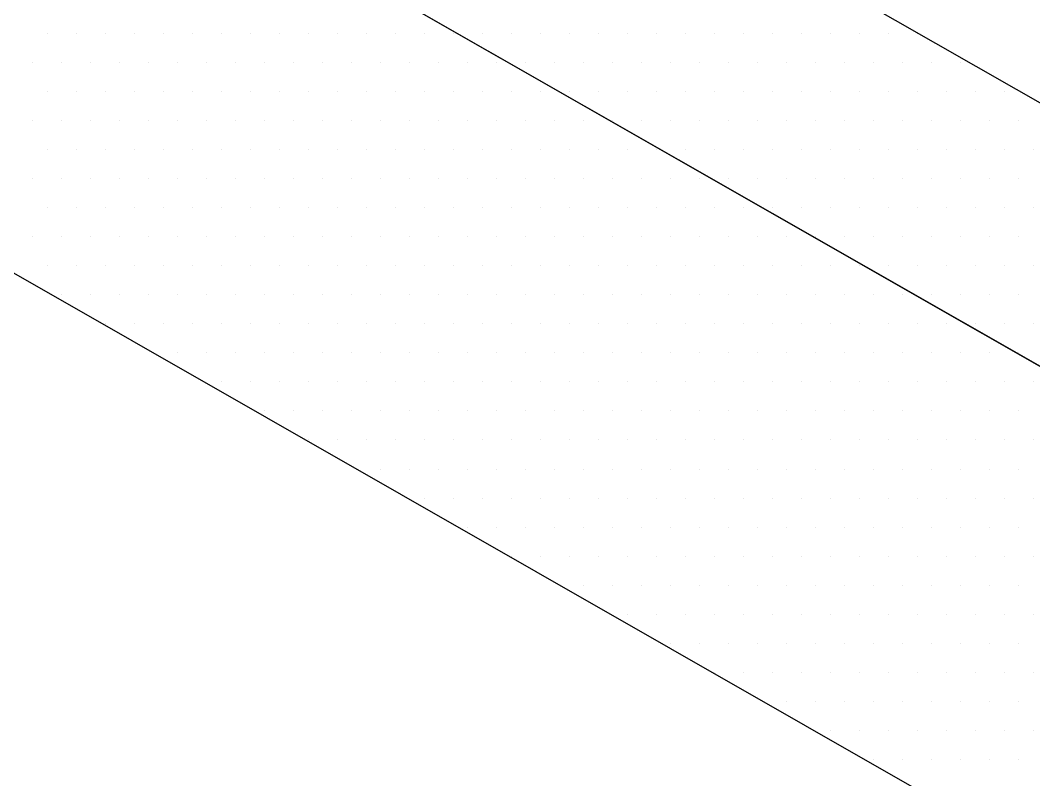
# Model space of a CAD drawing. Extents: x -1140 to 5605, y -816 to 2382.
# Drawn here: x 64.22 to 111.42, y 323.47 to 358.83 of the extents above; entities that cross this region are included whole.
import ezdxf

# ---------------------------------------------------------------- set-up
doc = ezdxf.new("R2010")
doc.units = 0
doc.header["$MEASUREMENT"] = 0
for name, color, linetype, lineweight in [('.ATI-HATCH', 7, 'Continuous', 0), ('G-ANNO-TTLB', 7, 'Continuous', 0), ('TYVEK', 7, 'Continuous', 0)]:
    doc.layers.add(name, color=color, linetype=linetype, lineweight=lineweight)

# ---------------------------------------------------------------- blocks, each defined once
blk = doc.blocks.new('Block_30')
at = {"layer": '.ATI-HATCH'}
for points, knots in [([(75.073, 375.904), (75.073, 375.904), (64.311, 369.781), (64.311, 369.781), (64.311, 369.781), (153.774, 318.696), (153.774, 318.696), (153.774, 318.696), (166.204, 323.866), (166.204, 323.866), (166.204, 323.866), (75.073, 375.904), (75.073, 375.904)], [0, 0, 0, 0, 1, 1, 1, 2, 2, 2, 3, 3, 3, 4, 4, 4, 4]), ([(64.311, 369.781), (64.311, 369.781), (52.638, 363.141), (52.638, 363.141), (52.638, 363.141), (44.237, 358.28), (44.237, 358.28), (44.237, 358.28), (111.455, 319.897), (111.455, 319.897), (130.326, 309.346), (149.197, 298.794), (152.049, 302.699), (152.433, 303.225), (152.527, 304.013), (152.291, 305.099), (151.742, 307.626), (149.406, 311.766), (147.07, 315.907), (147.07, 315.907), (153.774, 318.696), (153.774, 318.696), (153.774, 318.696), (64.311, 369.781), (64.311, 369.781)], [0, 0, 0, 0, 1, 1, 1, 2, 2, 2, 3, 3, 3, 4, 4, 4, 5, 5, 5, 6, 6, 6, 7, 7, 7, 8, 8, 8, 8])]:
    blk.add_open_spline(points, degree=3, knots=knots, dxfattribs=at)
at = {"layer": '.ATI-HATCH', "color": 8, "lineweight": 0, "true_color": 0x808080}
for points in [[(65.477, 358.195), (65.477, 358.195), (65.477, 358.195), (65.477, 358.195)], [(66.828, 358.195), (66.828, 358.195), (66.828, 358.195), (66.828, 358.195)], [(68.178, 358.195), (68.178, 358.195), (68.178, 358.195), (68.178, 358.195)], [(69.529, 358.195), (69.529, 358.195), (69.529, 358.195), (69.529, 358.195)], [(70.879, 358.195), (70.879, 358.195), (70.879, 358.195), (70.879, 358.195)], [(72.229, 358.195), (72.229, 358.195), (72.229, 358.195), (72.229, 358.195)], [(73.58, 358.195), (73.58, 358.195), (73.58, 358.195), (73.58, 358.195)], [(74.93, 358.195), (74.93, 358.195), (74.93, 358.195), (74.93, 358.195)], [(76.281, 358.195), (76.281, 358.195), (76.281, 358.195), (76.281, 358.195)], [(77.631, 358.195), (77.631, 358.195), (77.631, 358.195), (77.631, 358.195)], [(78.981, 358.195), (78.981, 358.195), (78.981, 358.195), (78.981, 358.195)], [(80.332, 358.195), (80.332, 358.195), (80.332, 358.195), (80.332, 358.195)], [(81.682, 358.195), (81.682, 358.195), (81.682, 358.195), (81.682, 358.195)], [(83.033, 358.195), (83.033, 358.195), (83.033, 358.195), (83.033, 358.195)], [(84.383, 358.195), (84.383, 358.195), (84.383, 358.195), (84.383, 358.195)], [(85.734, 358.195), (85.734, 358.195), (85.734, 358.195), (85.734, 358.195)], [(87.084, 358.195), (87.084, 358.195), (87.084, 358.195), (87.084, 358.195)], [(88.434, 358.195), (88.434, 358.195), (88.434, 358.195), (88.434, 358.195)], [(89.785, 358.195), (89.785, 358.195), (89.785, 358.195), (89.785, 358.195)], [(91.135, 358.195), (91.135, 358.195), (91.135, 358.195), (91.135, 358.195)], [(92.486, 358.195), (92.486, 358.195), (92.486, 358.195), (92.486, 358.195)], [(93.836, 358.195), (93.836, 358.195), (93.836, 358.195), (93.836, 358.195)], [(95.186, 358.195), (95.186, 358.195), (95.186, 358.195), (95.186, 358.195)], [(96.537, 358.195), (96.537, 358.195), (96.537, 358.195), (96.537, 358.195)], [(97.887, 358.195), (97.887, 358.195), (97.887, 358.195), (97.887, 358.195)], [(99.238, 358.195), (99.238, 358.195), (99.238, 358.195), (99.238, 358.195)], [(100.588, 358.195), (100.588, 358.195), (100.588, 358.195), (100.588, 358.195)], [(101.938, 358.195), (101.938, 358.195), (101.938, 358.195), (101.938, 358.195)], [(103.289, 358.195), (103.289, 358.195), (103.289, 358.195), (103.289, 358.195)], [(104.639, 358.195), (104.639, 358.195), (104.639, 358.195), (104.639, 358.195)], [(105.99, 358.195), (105.99, 358.195), (105.99, 358.195), (105.99, 358.195)], [(64.802, 356.844), (64.802, 356.844), (64.802, 356.844), (64.802, 356.844)], [(66.153, 356.844), (66.153, 356.844), (66.153, 356.844), (66.153, 356.844)], [(67.503, 356.844), (67.503, 356.844), (67.503, 356.844), (67.503, 356.844)], [(68.853, 356.844), (68.853, 356.844), (68.853, 356.844), (68.853, 356.844)], [(70.204, 356.844), (70.204, 356.844), (70.204, 356.844), (70.204, 356.844)], [(71.554, 356.844), (71.554, 356.844), (71.554, 356.844), (71.554, 356.844)], [(72.905, 356.844), (72.905, 356.844), (72.905, 356.844), (72.905, 356.844)], [(74.255, 356.844), (74.255, 356.844), (74.255, 356.844), (74.255, 356.844)], [(75.605, 356.844), (75.605, 356.844), (75.605, 356.844), (75.605, 356.844)], [(76.956, 356.844), (76.956, 356.844), (76.956, 356.844), (76.956, 356.844)], [(78.306, 356.844), (78.306, 356.844), (78.306, 356.844), (78.306, 356.844)], [(79.657, 356.844), (79.657, 356.844), (79.657, 356.844), (79.657, 356.844)], [(81.007, 356.844), (81.007, 356.844), (81.007, 356.844), (81.007, 356.844)], [(82.358, 356.844), (82.358, 356.844), (82.358, 356.844), (82.358, 356.844)], [(83.708, 356.844), (83.708, 356.844), (83.708, 356.844), (83.708, 356.844)], [(85.058, 356.844), (85.058, 356.844), (85.058, 356.844), (85.058, 356.844)], [(86.409, 356.844), (86.409, 356.844), (86.409, 356.844), (86.409, 356.844)], [(87.759, 356.844), (87.759, 356.844), (87.759, 356.844), (87.759, 356.844)], [(89.11, 356.844), (89.11, 356.844), (89.11, 356.844), (89.11, 356.844)], [(90.46, 356.844), (90.46, 356.844), (90.46, 356.844), (90.46, 356.844)], [(91.81, 356.844), (91.81, 356.844), (91.81, 356.844), (91.81, 356.844)], [(93.161, 356.844), (93.161, 356.844), (93.161, 356.844), (93.161, 356.844)], [(94.511, 356.844), (94.511, 356.844), (94.511, 356.844), (94.511, 356.844)], [(95.862, 356.844), (95.862, 356.844), (95.862, 356.844), (95.862, 356.844)], [(97.212, 356.844), (97.212, 356.844), (97.212, 356.844), (97.212, 356.844)], [(98.562, 356.844), (98.562, 356.844), (98.562, 356.844), (98.562, 356.844)], [(99.913, 356.844), (99.913, 356.844), (99.913, 356.844), (99.913, 356.844)], [(101.263, 356.844), (101.263, 356.844), (101.263, 356.844), (101.263, 356.844)], [(102.614, 356.844), (102.614, 356.844), (102.614, 356.844), (102.614, 356.844)], [(103.964, 356.844), (103.964, 356.844), (103.964, 356.844), (103.964, 356.844)], [(105.314, 356.844), (105.314, 356.844), (105.314, 356.844), (105.314, 356.844)], [(106.665, 356.844), (106.665, 356.844), (106.665, 356.844), (106.665, 356.844)], [(108.015, 356.844), (108.015, 356.844), (108.015, 356.844), (108.015, 356.844)], [(65.477, 355.494), (65.477, 355.494), (65.477, 355.494), (65.477, 355.494)], [(66.828, 355.494), (66.828, 355.494), (66.828, 355.494), (66.828, 355.494)], [(68.178, 355.494), (68.178, 355.494), (68.178, 355.494), (68.178, 355.494)], [(69.529, 355.494), (69.529, 355.494), (69.529, 355.494), (69.529, 355.494)], [(70.879, 355.494), (70.879, 355.494), (70.879, 355.494), (70.879, 355.494)], [(72.229, 355.494), (72.229, 355.494), (72.229, 355.494), (72.229, 355.494)], [(73.58, 355.494), (73.58, 355.494), (73.58, 355.494), (73.58, 355.494)], [(74.93, 355.494), (74.93, 355.494), (74.93, 355.494), (74.93, 355.494)], [(76.281, 355.494), (76.281, 355.494), (76.281, 355.494), (76.281, 355.494)], [(77.631, 355.494), (77.631, 355.494), (77.631, 355.494), (77.631, 355.494)], [(78.981, 355.494), (78.981, 355.494), (78.981, 355.494), (78.981, 355.494)], [(80.332, 355.494), (80.332, 355.494), (80.332, 355.494), (80.332, 355.494)], [(81.682, 355.494), (81.682, 355.494), (81.682, 355.494), (81.682, 355.494)], [(83.033, 355.494), (83.033, 355.494), (83.033, 355.494), (83.033, 355.494)], [(84.383, 355.494), (84.383, 355.494), (84.383, 355.494), (84.383, 355.494)], [(85.734, 355.494), (85.734, 355.494), (85.734, 355.494), (85.734, 355.494)], [(87.084, 355.494), (87.084, 355.494), (87.084, 355.494), (87.084, 355.494)], [(88.434, 355.494), (88.434, 355.494), (88.434, 355.494), (88.434, 355.494)], [(89.785, 355.494), (89.785, 355.494), (89.785, 355.494), (89.785, 355.494)], [(91.135, 355.494), (91.135, 355.494), (91.135, 355.494), (91.135, 355.494)], [(92.486, 355.494), (92.486, 355.494), (92.486, 355.494), (92.486, 355.494)], [(93.836, 355.494), (93.836, 355.494), (93.836, 355.494), (93.836, 355.494)], [(95.186, 355.494), (95.186, 355.494), (95.186, 355.494), (95.186, 355.494)], [(96.537, 355.494), (96.537, 355.494), (96.537, 355.494), (96.537, 355.494)], [(97.887, 355.494), (97.887, 355.494), (97.887, 355.494), (97.887, 355.494)], [(99.238, 355.494), (99.238, 355.494), (99.238, 355.494), (99.238, 355.494)], [(100.588, 355.494), (100.588, 355.494), (100.588, 355.494), (100.588, 355.494)], [(101.938, 355.494), (101.938, 355.494), (101.938, 355.494), (101.938, 355.494)], [(103.289, 355.494), (103.289, 355.494), (103.289, 355.494), (103.289, 355.494)], [(104.639, 355.494), (104.639, 355.494), (104.639, 355.494), (104.639, 355.494)], [(105.99, 355.494), (105.99, 355.494), (105.99, 355.494), (105.99, 355.494)], [(107.34, 355.494), (107.34, 355.494), (107.34, 355.494), (107.34, 355.494)], [(108.69, 355.494), (108.69, 355.494), (108.69, 355.494), (108.69, 355.494)], [(110.041, 355.494), (110.041, 355.494), (110.041, 355.494), (110.041, 355.494)], [(64.802, 354.143), (64.802, 354.143), (64.802, 354.143), (64.802, 354.143)], [(66.153, 354.143), (66.153, 354.143), (66.153, 354.143), (66.153, 354.143)], [(67.503, 354.143), (67.503, 354.143), (67.503, 354.143), (67.503, 354.143)], [(68.853, 354.143), (68.853, 354.143), (68.853, 354.143), (68.853, 354.143)], [(70.204, 354.143), (70.204, 354.143), (70.204, 354.143), (70.204, 354.143)], [(71.554, 354.143), (71.554, 354.143), (71.554, 354.143), (71.554, 354.143)], [(72.905, 354.143), (72.905, 354.143), (72.905, 354.143), (72.905, 354.143)], [(74.255, 354.143), (74.255, 354.143), (74.255, 354.143), (74.255, 354.143)], [(75.605, 354.143), (75.605, 354.143), (75.605, 354.143), (75.605, 354.143)], [(76.956, 354.143), (76.956, 354.143), (76.956, 354.143), (76.956, 354.143)], [(78.306, 354.143), (78.306, 354.143), (78.306, 354.143), (78.306, 354.143)], [(79.657, 354.143), (79.657, 354.143), (79.657, 354.143), (79.657, 354.143)], [(81.007, 354.143), (81.007, 354.143), (81.007, 354.143), (81.007, 354.143)], [(82.358, 354.143), (82.358, 354.143), (82.358, 354.143), (82.358, 354.143)], [(83.708, 354.143), (83.708, 354.143), (83.708, 354.143), (83.708, 354.143)], [(85.058, 354.143), (85.058, 354.143), (85.058, 354.143), (85.058, 354.143)], [(86.409, 354.143), (86.409, 354.143), (86.409, 354.143), (86.409, 354.143)], [(87.759, 354.143), (87.759, 354.143), (87.759, 354.143), (87.759, 354.143)], [(89.11, 354.143), (89.11, 354.143), (89.11, 354.143), (89.11, 354.143)], [(90.46, 354.143), (90.46, 354.143), (90.46, 354.143), (90.46, 354.143)], [(91.81, 354.143), (91.81, 354.143), (91.81, 354.143), (91.81, 354.143)], [(93.161, 354.143), (93.161, 354.143), (93.161, 354.143), (93.161, 354.143)], [(94.511, 354.143), (94.511, 354.143), (94.511, 354.143), (94.511, 354.143)], [(95.862, 354.143), (95.862, 354.143), (95.862, 354.143), (95.862, 354.143)], [(97.212, 354.143), (97.212, 354.143), (97.212, 354.143), (97.212, 354.143)], [(98.562, 354.143), (98.562, 354.143), (98.562, 354.143), (98.562, 354.143)], [(99.913, 354.143), (99.913, 354.143), (99.913, 354.143), (99.913, 354.143)], [(101.263, 354.143), (101.263, 354.143), (101.263, 354.143), (101.263, 354.143)], [(102.614, 354.143), (102.614, 354.143), (102.614, 354.143), (102.614, 354.143)], [(103.964, 354.143), (103.964, 354.143), (103.964, 354.143), (103.964, 354.143)], [(105.314, 354.143), (105.314, 354.143), (105.314, 354.143), (105.314, 354.143)], [(106.665, 354.143), (106.665, 354.143), (106.665, 354.143), (106.665, 354.143)], [(108.015, 354.143), (108.015, 354.143), (108.015, 354.143), (108.015, 354.143)], [(109.366, 354.143), (109.366, 354.143), (109.366, 354.143), (109.366, 354.143)], [(110.716, 354.143), (110.716, 354.143), (110.716, 354.143), (110.716, 354.143)], [(65.477, 352.793), (65.477, 352.793), (65.477, 352.793), (65.477, 352.793)], [(66.828, 352.793), (66.828, 352.793), (66.828, 352.793), (66.828, 352.793)], [(68.178, 352.793), (68.178, 352.793), (68.178, 352.793), (68.178, 352.793)], [(69.529, 352.793), (69.529, 352.793), (69.529, 352.793), (69.529, 352.793)], [(70.879, 352.793), (70.879, 352.793), (70.879, 352.793), (70.879, 352.793)], [(72.229, 352.793), (72.229, 352.793), (72.229, 352.793), (72.229, 352.793)], [(73.58, 352.793), (73.58, 352.793), (73.58, 352.793), (73.58, 352.793)], [(74.93, 352.793), (74.93, 352.793), (74.93, 352.793), (74.93, 352.793)], [(76.281, 352.793), (76.281, 352.793), (76.281, 352.793), (76.281, 352.793)], [(77.631, 352.793), (77.631, 352.793), (77.631, 352.793), (77.631, 352.793)], [(78.981, 352.793), (78.981, 352.793), (78.981, 352.793), (78.981, 352.793)], [(80.332, 352.793), (80.332, 352.793), (80.332, 352.793), (80.332, 352.793)], [(81.682, 352.793), (81.682, 352.793), (81.682, 352.793), (81.682, 352.793)], [(83.033, 352.793), (83.033, 352.793), (83.033, 352.793), (83.033, 352.793)], [(84.383, 352.793), (84.383, 352.793), (84.383, 352.793), (84.383, 352.793)], [(85.734, 352.793), (85.734, 352.793), (85.734, 352.793), (85.734, 352.793)], [(87.084, 352.793), (87.084, 352.793), (87.084, 352.793), (87.084, 352.793)], [(88.434, 352.793), (88.434, 352.793), (88.434, 352.793), (88.434, 352.793)], [(89.785, 352.793), (89.785, 352.793), (89.785, 352.793), (89.785, 352.793)], [(91.135, 352.793), (91.135, 352.793), (91.135, 352.793), (91.135, 352.793)], [(92.486, 352.793), (92.486, 352.793), (92.486, 352.793), (92.486, 352.793)], [(93.836, 352.793), (93.836, 352.793), (93.836, 352.793), (93.836, 352.793)], [(95.186, 352.793), (95.186, 352.793), (95.186, 352.793), (95.186, 352.793)], [(96.537, 352.793), (96.537, 352.793), (96.537, 352.793), (96.537, 352.793)], [(97.887, 352.793), (97.887, 352.793), (97.887, 352.793), (97.887, 352.793)], [(99.238, 352.793), (99.238, 352.793), (99.238, 352.793), (99.238, 352.793)], [(100.588, 352.793), (100.588, 352.793), (100.588, 352.793), (100.588, 352.793)], [(101.938, 352.793), (101.938, 352.793), (101.938, 352.793), (101.938, 352.793)], [(103.289, 352.793), (103.289, 352.793), (103.289, 352.793), (103.289, 352.793)], [(104.639, 352.793), (104.639, 352.793), (104.639, 352.793), (104.639, 352.793)], [(105.99, 352.793), (105.99, 352.793), (105.99, 352.793), (105.99, 352.793)], [(107.34, 352.793), (107.34, 352.793), (107.34, 352.793), (107.34, 352.793)], [(108.69, 352.793), (108.69, 352.793), (108.69, 352.793), (108.69, 352.793)], [(110.041, 352.793), (110.041, 352.793), (110.041, 352.793), (110.041, 352.793)], [(111.391, 352.793), (111.391, 352.793), (111.391, 352.793), (111.391, 352.793)], [(64.802, 351.443), (64.802, 351.443), (64.802, 351.443), (64.802, 351.443)], [(66.153, 351.443), (66.153, 351.443), (66.153, 351.443), (66.153, 351.443)], [(67.503, 351.443), (67.503, 351.443), (67.503, 351.443), (67.503, 351.443)], [(68.853, 351.443), (68.853, 351.443), (68.853, 351.443), (68.853, 351.443)], [(70.204, 351.443), (70.204, 351.443), (70.204, 351.443), (70.204, 351.443)], [(71.554, 351.443), (71.554, 351.443), (71.554, 351.443), (71.554, 351.443)], [(72.905, 351.443), (72.905, 351.443), (72.905, 351.443), (72.905, 351.443)], [(74.255, 351.443), (74.255, 351.443), (74.255, 351.443), (74.255, 351.443)], [(75.605, 351.443), (75.605, 351.443), (75.605, 351.443), (75.605, 351.443)], [(76.956, 351.443), (76.956, 351.443), (76.956, 351.443), (76.956, 351.443)], [(78.306, 351.443), (78.306, 351.443), (78.306, 351.443), (78.306, 351.443)], [(79.657, 351.443), (79.657, 351.443), (79.657, 351.443), (79.657, 351.443)], [(81.007, 351.443), (81.007, 351.443), (81.007, 351.443), (81.007, 351.443)], [(82.358, 351.443), (82.358, 351.443), (82.358, 351.443), (82.358, 351.443)], [(83.708, 351.443), (83.708, 351.443), (83.708, 351.443), (83.708, 351.443)], [(85.058, 351.443), (85.058, 351.443), (85.058, 351.443), (85.058, 351.443)], [(86.409, 351.443), (86.409, 351.443), (86.409, 351.443), (86.409, 351.443)], [(87.759, 351.443), (87.759, 351.443), (87.759, 351.443), (87.759, 351.443)], [(89.11, 351.443), (89.11, 351.443), (89.11, 351.443), (89.11, 351.443)], [(90.46, 351.443), (90.46, 351.443), (90.46, 351.443), (90.46, 351.443)], [(91.81, 351.443), (91.81, 351.443), (91.81, 351.443), (91.81, 351.443)], [(93.161, 351.443), (93.161, 351.443), (93.161, 351.443), (93.161, 351.443)], [(94.511, 351.443), (94.511, 351.443), (94.511, 351.443), (94.511, 351.443)], [(95.862, 351.443), (95.862, 351.443), (95.862, 351.443), (95.862, 351.443)], [(97.212, 351.443), (97.212, 351.443), (97.212, 351.443), (97.212, 351.443)], [(98.562, 351.443), (98.562, 351.443), (98.562, 351.443), (98.562, 351.443)], [(99.913, 351.443), (99.913, 351.443), (99.913, 351.443), (99.913, 351.443)], [(101.263, 351.443), (101.263, 351.443), (101.263, 351.443), (101.263, 351.443)], [(102.614, 351.443), (102.614, 351.443), (102.614, 351.443), (102.614, 351.443)], [(103.964, 351.443), (103.964, 351.443), (103.964, 351.443), (103.964, 351.443)], [(105.314, 351.443), (105.314, 351.443), (105.314, 351.443), (105.314, 351.443)], [(106.665, 351.443), (106.665, 351.443), (106.665, 351.443), (106.665, 351.443)], [(108.015, 351.443), (108.015, 351.443), (108.015, 351.443), (108.015, 351.443)], [(109.366, 351.443), (109.366, 351.443), (109.366, 351.443), (109.366, 351.443)], [(110.716, 351.443), (110.716, 351.443), (110.716, 351.443), (110.716, 351.443)], [(65.477, 350.092), (65.477, 350.092), (65.477, 350.092), (65.477, 350.092)], [(66.828, 350.092), (66.828, 350.092), (66.828, 350.092), (66.828, 350.092)], [(68.178, 350.092), (68.178, 350.092), (68.178, 350.092), (68.178, 350.092)], [(69.529, 350.092), (69.529, 350.092), (69.529, 350.092), (69.529, 350.092)], [(70.879, 350.092), (70.879, 350.092), (70.879, 350.092), (70.879, 350.092)], [(72.229, 350.092), (72.229, 350.092), (72.229, 350.092), (72.229, 350.092)], [(73.58, 350.092), (73.58, 350.092), (73.58, 350.092), (73.58, 350.092)], [(74.93, 350.092), (74.93, 350.092), (74.93, 350.092), (74.93, 350.092)], [(76.281, 350.092), (76.281, 350.092), (76.281, 350.092), (76.281, 350.092)], [(77.631, 350.092), (77.631, 350.092), (77.631, 350.092), (77.631, 350.092)], [(78.981, 350.092), (78.981, 350.092), (78.981, 350.092), (78.981, 350.092)], [(80.332, 350.092), (80.332, 350.092), (80.332, 350.092), (80.332, 350.092)], [(81.682, 350.092), (81.682, 350.092), (81.682, 350.092), (81.682, 350.092)], [(83.033, 350.092), (83.033, 350.092), (83.033, 350.092), (83.033, 350.092)], [(84.383, 350.092), (84.383, 350.092), (84.383, 350.092), (84.383, 350.092)], [(85.734, 350.092), (85.734, 350.092), (85.734, 350.092), (85.734, 350.092)], [(87.084, 350.092), (87.084, 350.092), (87.084, 350.092), (87.084, 350.092)], [(88.434, 350.092), (88.434, 350.092), (88.434, 350.092), (88.434, 350.092)], [(89.785, 350.092), (89.785, 350.092), (89.785, 350.092), (89.785, 350.092)], [(91.135, 350.092), (91.135, 350.092), (91.135, 350.092), (91.135, 350.092)], [(92.486, 350.092), (92.486, 350.092), (92.486, 350.092), (92.486, 350.092)], [(93.836, 350.092), (93.836, 350.092), (93.836, 350.092), (93.836, 350.092)], [(95.186, 350.092), (95.186, 350.092), (95.186, 350.092), (95.186, 350.092)], [(96.537, 350.092), (96.537, 350.092), (96.537, 350.092), (96.537, 350.092)], [(97.887, 350.092), (97.887, 350.092), (97.887, 350.092), (97.887, 350.092)], [(99.238, 350.092), (99.238, 350.092), (99.238, 350.092), (99.238, 350.092)], [(100.588, 350.092), (100.588, 350.092), (100.588, 350.092), (100.588, 350.092)], [(101.938, 350.092), (101.938, 350.092), (101.938, 350.092), (101.938, 350.092)], [(103.289, 350.092), (103.289, 350.092), (103.289, 350.092), (103.289, 350.092)], [(104.639, 350.092), (104.639, 350.092), (104.639, 350.092), (104.639, 350.092)], [(105.99, 350.092), (105.99, 350.092), (105.99, 350.092), (105.99, 350.092)], [(107.34, 350.092), (107.34, 350.092), (107.34, 350.092), (107.34, 350.092)], [(108.69, 350.092), (108.69, 350.092), (108.69, 350.092), (108.69, 350.092)], [(110.041, 350.092), (110.041, 350.092), (110.041, 350.092), (110.041, 350.092)], [(111.391, 350.092), (111.391, 350.092), (111.391, 350.092), (111.391, 350.092)], [(64.802, 348.742), (64.802, 348.742), (64.802, 348.742), (64.802, 348.742)], [(66.153, 348.742), (66.153, 348.742), (66.153, 348.742), (66.153, 348.742)], [(67.503, 348.742), (67.503, 348.742), (67.503, 348.742), (67.503, 348.742)], [(68.853, 348.742), (68.853, 348.742), (68.853, 348.742), (68.853, 348.742)], [(70.204, 348.742), (70.204, 348.742), (70.204, 348.742), (70.204, 348.742)], [(71.554, 348.742), (71.554, 348.742), (71.554, 348.742), (71.554, 348.742)], [(72.905, 348.742), (72.905, 348.742), (72.905, 348.742), (72.905, 348.742)], [(74.255, 348.742), (74.255, 348.742), (74.255, 348.742), (74.255, 348.742)], [(75.605, 348.742), (75.605, 348.742), (75.605, 348.742), (75.605, 348.742)], [(76.956, 348.742), (76.956, 348.742), (76.956, 348.742), (76.956, 348.742)], [(78.306, 348.742), (78.306, 348.742), (78.306, 348.742), (78.306, 348.742)], [(79.657, 348.742), (79.657, 348.742), (79.657, 348.742), (79.657, 348.742)], [(81.007, 348.742), (81.007, 348.742), (81.007, 348.742), (81.007, 348.742)], [(82.358, 348.742), (82.358, 348.742), (82.358, 348.742), (82.358, 348.742)], [(83.708, 348.742), (83.708, 348.742), (83.708, 348.742), (83.708, 348.742)], [(85.058, 348.742), (85.058, 348.742), (85.058, 348.742), (85.058, 348.742)], [(86.409, 348.742), (86.409, 348.742), (86.409, 348.742), (86.409, 348.742)], [(87.759, 348.742), (87.759, 348.742), (87.759, 348.742), (87.759, 348.742)], [(89.11, 348.742), (89.11, 348.742), (89.11, 348.742), (89.11, 348.742)], [(90.46, 348.742), (90.46, 348.742), (90.46, 348.742), (90.46, 348.742)], [(91.81, 348.742), (91.81, 348.742), (91.81, 348.742), (91.81, 348.742)], [(93.161, 348.742), (93.161, 348.742), (93.161, 348.742), (93.161, 348.742)], [(94.511, 348.742), (94.511, 348.742), (94.511, 348.742), (94.511, 348.742)], [(95.862, 348.742), (95.862, 348.742), (95.862, 348.742), (95.862, 348.742)], [(97.212, 348.742), (97.212, 348.742), (97.212, 348.742), (97.212, 348.742)], [(98.562, 348.742), (98.562, 348.742), (98.562, 348.742), (98.562, 348.742)], [(99.913, 348.742), (99.913, 348.742), (99.913, 348.742), (99.913, 348.742)], [(101.263, 348.742), (101.263, 348.742), (101.263, 348.742), (101.263, 348.742)], [(102.614, 348.742), (102.614, 348.742), (102.614, 348.742), (102.614, 348.742)], [(103.964, 348.742), (103.964, 348.742), (103.964, 348.742), (103.964, 348.742)], [(105.314, 348.742), (105.314, 348.742), (105.314, 348.742), (105.314, 348.742)], [(106.665, 348.742), (106.665, 348.742), (106.665, 348.742), (106.665, 348.742)], [(108.015, 348.742), (108.015, 348.742), (108.015, 348.742), (108.015, 348.742)], [(109.366, 348.742), (109.366, 348.742), (109.366, 348.742), (109.366, 348.742)], [(110.716, 348.742), (110.716, 348.742), (110.716, 348.742), (110.716, 348.742)], [(65.477, 347.391), (65.477, 347.391), (65.477, 347.391), (65.477, 347.391)], [(66.828, 347.391), (66.828, 347.391), (66.828, 347.391), (66.828, 347.391)], [(68.178, 347.391), (68.178, 347.391), (68.178, 347.391), (68.178, 347.391)], [(69.529, 347.391), (69.529, 347.391), (69.529, 347.391), (69.529, 347.391)], [(70.879, 347.391), (70.879, 347.391), (70.879, 347.391), (70.879, 347.391)], [(72.229, 347.391), (72.229, 347.391), (72.229, 347.391), (72.229, 347.391)], [(73.58, 347.391), (73.58, 347.391), (73.58, 347.391), (73.58, 347.391)], [(74.93, 347.391), (74.93, 347.391), (74.93, 347.391), (74.93, 347.391)], [(76.281, 347.391), (76.281, 347.391), (76.281, 347.391), (76.281, 347.391)], [(77.631, 347.391), (77.631, 347.391), (77.631, 347.391), (77.631, 347.391)], [(78.981, 347.391), (78.981, 347.391), (78.981, 347.391), (78.981, 347.391)], [(80.332, 347.391), (80.332, 347.391), (80.332, 347.391), (80.332, 347.391)], [(81.682, 347.391), (81.682, 347.391), (81.682, 347.391), (81.682, 347.391)], [(83.033, 347.391), (83.033, 347.391), (83.033, 347.391), (83.033, 347.391)], [(84.383, 347.391), (84.383, 347.391), (84.383, 347.391), (84.383, 347.391)], [(85.734, 347.391), (85.734, 347.391), (85.734, 347.391), (85.734, 347.391)], [(87.084, 347.391), (87.084, 347.391), (87.084, 347.391), (87.084, 347.391)], [(88.434, 347.391), (88.434, 347.391), (88.434, 347.391), (88.434, 347.391)], [(89.785, 347.391), (89.785, 347.391), (89.785, 347.391), (89.785, 347.391)], [(91.135, 347.391), (91.135, 347.391), (91.135, 347.391), (91.135, 347.391)], [(92.486, 347.391), (92.486, 347.391), (92.486, 347.391), (92.486, 347.391)], [(93.836, 347.391), (93.836, 347.391), (93.836, 347.391), (93.836, 347.391)], [(95.186, 347.391), (95.186, 347.391), (95.186, 347.391), (95.186, 347.391)], [(96.537, 347.391), (96.537, 347.391), (96.537, 347.391), (96.537, 347.391)], [(97.887, 347.391), (97.887, 347.391), (97.887, 347.391), (97.887, 347.391)], [(99.238, 347.391), (99.238, 347.391), (99.238, 347.391), (99.238, 347.391)], [(100.588, 347.391), (100.588, 347.391), (100.588, 347.391), (100.588, 347.391)], [(101.938, 347.391), (101.938, 347.391), (101.938, 347.391), (101.938, 347.391)], [(103.289, 347.391), (103.289, 347.391), (103.289, 347.391), (103.289, 347.391)], [(104.639, 347.391), (104.639, 347.391), (104.639, 347.391), (104.639, 347.391)], [(105.99, 347.391), (105.99, 347.391), (105.99, 347.391), (105.99, 347.391)], [(107.34, 347.391), (107.34, 347.391), (107.34, 347.391), (107.34, 347.391)], [(108.69, 347.391), (108.69, 347.391), (108.69, 347.391), (108.69, 347.391)], [(110.041, 347.391), (110.041, 347.391), (110.041, 347.391), (110.041, 347.391)], [(111.391, 347.391), (111.391, 347.391), (111.391, 347.391), (111.391, 347.391)], [(66.153, 346.041), (66.153, 346.041), (66.153, 346.041), (66.153, 346.041)], [(67.503, 346.041), (67.503, 346.041), (67.503, 346.041), (67.503, 346.041)], [(68.853, 346.041), (68.853, 346.041), (68.853, 346.041), (68.853, 346.041)], [(70.204, 346.041), (70.204, 346.041), (70.204, 346.041), (70.204, 346.041)], [(71.554, 346.041), (71.554, 346.041), (71.554, 346.041), (71.554, 346.041)], [(72.905, 346.041), (72.905, 346.041), (72.905, 346.041), (72.905, 346.041)], [(74.255, 346.041), (74.255, 346.041), (74.255, 346.041), (74.255, 346.041)], [(75.605, 346.041), (75.605, 346.041), (75.605, 346.041), (75.605, 346.041)], [(76.956, 346.041), (76.956, 346.041), (76.956, 346.041), (76.956, 346.041)], [(78.306, 346.041), (78.306, 346.041), (78.306, 346.041), (78.306, 346.041)], [(79.657, 346.041), (79.657, 346.041), (79.657, 346.041), (79.657, 346.041)], [(81.007, 346.041), (81.007, 346.041), (81.007, 346.041), (81.007, 346.041)], [(82.358, 346.041), (82.358, 346.041), (82.358, 346.041), (82.358, 346.041)], [(83.708, 346.041), (83.708, 346.041), (83.708, 346.041), (83.708, 346.041)], [(85.058, 346.041), (85.058, 346.041), (85.058, 346.041), (85.058, 346.041)], [(86.409, 346.041), (86.409, 346.041), (86.409, 346.041), (86.409, 346.041)], [(87.759, 346.041), (87.759, 346.041), (87.759, 346.041), (87.759, 346.041)], [(89.11, 346.041), (89.11, 346.041), (89.11, 346.041), (89.11, 346.041)], [(90.46, 346.041), (90.46, 346.041), (90.46, 346.041), (90.46, 346.041)], [(91.81, 346.041), (91.81, 346.041), (91.81, 346.041), (91.81, 346.041)], [(93.161, 346.041), (93.161, 346.041), (93.161, 346.041), (93.161, 346.041)], [(94.511, 346.041), (94.511, 346.041), (94.511, 346.041), (94.511, 346.041)], [(95.862, 346.041), (95.862, 346.041), (95.862, 346.041), (95.862, 346.041)], [(97.212, 346.041), (97.212, 346.041), (97.212, 346.041), (97.212, 346.041)], [(98.562, 346.041), (98.562, 346.041), (98.562, 346.041), (98.562, 346.041)], [(99.913, 346.041), (99.913, 346.041), (99.913, 346.041), (99.913, 346.041)], [(101.263, 346.041), (101.263, 346.041), (101.263, 346.041), (101.263, 346.041)], [(102.614, 346.041), (102.614, 346.041), (102.614, 346.041), (102.614, 346.041)], [(103.964, 346.041), (103.964, 346.041), (103.964, 346.041), (103.964, 346.041)], [(105.314, 346.041), (105.314, 346.041), (105.314, 346.041), (105.314, 346.041)], [(106.665, 346.041), (106.665, 346.041), (106.665, 346.041), (106.665, 346.041)], [(108.015, 346.041), (108.015, 346.041), (108.015, 346.041), (108.015, 346.041)], [(109.366, 346.041), (109.366, 346.041), (109.366, 346.041), (109.366, 346.041)], [(110.716, 346.041), (110.716, 346.041), (110.716, 346.041), (110.716, 346.041)], [(68.178, 344.691), (68.178, 344.691), (68.178, 344.691), (68.178, 344.691)], [(69.529, 344.691), (69.529, 344.691), (69.529, 344.691), (69.529, 344.691)], [(70.879, 344.691), (70.879, 344.691), (70.879, 344.691), (70.879, 344.691)], [(72.229, 344.691), (72.229, 344.691), (72.229, 344.691), (72.229, 344.691)], [(73.58, 344.691), (73.58, 344.691), (73.58, 344.691), (73.58, 344.691)], [(74.93, 344.691), (74.93, 344.691), (74.93, 344.691), (74.93, 344.691)], [(76.281, 344.691), (76.281, 344.691), (76.281, 344.691), (76.281, 344.691)], [(77.631, 344.691), (77.631, 344.691), (77.631, 344.691), (77.631, 344.691)], [(78.981, 344.691), (78.981, 344.691), (78.981, 344.691), (78.981, 344.691)], [(80.332, 344.691), (80.332, 344.691), (80.332, 344.691), (80.332, 344.691)], [(81.682, 344.691), (81.682, 344.691), (81.682, 344.691), (81.682, 344.691)], [(83.033, 344.691), (83.033, 344.691), (83.033, 344.691), (83.033, 344.691)], [(84.383, 344.691), (84.383, 344.691), (84.383, 344.691), (84.383, 344.691)], [(85.734, 344.691), (85.734, 344.691), (85.734, 344.691), (85.734, 344.691)], [(87.084, 344.691), (87.084, 344.691), (87.084, 344.691), (87.084, 344.691)], [(88.434, 344.691), (88.434, 344.691), (88.434, 344.691), (88.434, 344.691)], [(89.785, 344.691), (89.785, 344.691), (89.785, 344.691), (89.785, 344.691)], [(91.135, 344.691), (91.135, 344.691), (91.135, 344.691), (91.135, 344.691)], [(92.486, 344.691), (92.486, 344.691), (92.486, 344.691), (92.486, 344.691)], [(93.836, 344.691), (93.836, 344.691), (93.836, 344.691), (93.836, 344.691)], [(95.186, 344.691), (95.186, 344.691), (95.186, 344.691), (95.186, 344.691)], [(96.537, 344.691), (96.537, 344.691), (96.537, 344.691), (96.537, 344.691)], [(97.887, 344.691), (97.887, 344.691), (97.887, 344.691), (97.887, 344.691)], [(99.238, 344.691), (99.238, 344.691), (99.238, 344.691), (99.238, 344.691)], [(100.588, 344.691), (100.588, 344.691), (100.588, 344.691), (100.588, 344.691)], [(101.938, 344.691), (101.938, 344.691), (101.938, 344.691), (101.938, 344.691)], [(103.289, 344.691), (103.289, 344.691), (103.289, 344.691), (103.289, 344.691)], [(104.639, 344.691), (104.639, 344.691), (104.639, 344.691), (104.639, 344.691)], [(105.99, 344.691), (105.99, 344.691), (105.99, 344.691), (105.99, 344.691)], [(107.34, 344.691), (107.34, 344.691), (107.34, 344.691), (107.34, 344.691)], [(108.69, 344.691), (108.69, 344.691), (108.69, 344.691), (108.69, 344.691)], [(110.041, 344.691), (110.041, 344.691), (110.041, 344.691), (110.041, 344.691)], [(111.391, 344.691), (111.391, 344.691), (111.391, 344.691), (111.391, 344.691)], [(71.554, 343.34), (71.554, 343.34), (71.554, 343.34), (71.554, 343.34)], [(72.905, 343.34), (72.905, 343.34), (72.905, 343.34), (72.905, 343.34)], [(74.255, 343.34), (74.255, 343.34), (74.255, 343.34), (74.255, 343.34)], [(75.605, 343.34), (75.605, 343.34), (75.605, 343.34), (75.605, 343.34)], [(76.956, 343.34), (76.956, 343.34), (76.956, 343.34), (76.956, 343.34)], [(78.306, 343.34), (78.306, 343.34), (78.306, 343.34), (78.306, 343.34)], [(79.657, 343.34), (79.657, 343.34), (79.657, 343.34), (79.657, 343.34)], [(81.007, 343.34), (81.007, 343.34), (81.007, 343.34), (81.007, 343.34)], [(82.358, 343.34), (82.358, 343.34), (82.358, 343.34), (82.358, 343.34)], [(83.708, 343.34), (83.708, 343.34), (83.708, 343.34), (83.708, 343.34)], [(85.058, 343.34), (85.058, 343.34), (85.058, 343.34), (85.058, 343.34)], [(86.409, 343.34), (86.409, 343.34), (86.409, 343.34), (86.409, 343.34)], [(87.759, 343.34), (87.759, 343.34), (87.759, 343.34), (87.759, 343.34)], [(89.11, 343.34), (89.11, 343.34), (89.11, 343.34), (89.11, 343.34)], [(90.46, 343.34), (90.46, 343.34), (90.46, 343.34), (90.46, 343.34)], [(91.81, 343.34), (91.81, 343.34), (91.81, 343.34), (91.81, 343.34)], [(93.161, 343.34), (93.161, 343.34), (93.161, 343.34), (93.161, 343.34)], [(94.511, 343.34), (94.511, 343.34), (94.511, 343.34), (94.511, 343.34)], [(95.862, 343.34), (95.862, 343.34), (95.862, 343.34), (95.862, 343.34)], [(97.212, 343.34), (97.212, 343.34), (97.212, 343.34), (97.212, 343.34)], [(98.562, 343.34), (98.562, 343.34), (98.562, 343.34), (98.562, 343.34)], [(99.913, 343.34), (99.913, 343.34), (99.913, 343.34), (99.913, 343.34)], [(101.263, 343.34), (101.263, 343.34), (101.263, 343.34), (101.263, 343.34)], [(102.614, 343.34), (102.614, 343.34), (102.614, 343.34), (102.614, 343.34)], [(103.964, 343.34), (103.964, 343.34), (103.964, 343.34), (103.964, 343.34)], [(105.314, 343.34), (105.314, 343.34), (105.314, 343.34), (105.314, 343.34)], [(106.665, 343.34), (106.665, 343.34), (106.665, 343.34), (106.665, 343.34)], [(108.015, 343.34), (108.015, 343.34), (108.015, 343.34), (108.015, 343.34)], [(109.366, 343.34), (109.366, 343.34), (109.366, 343.34), (109.366, 343.34)], [(110.716, 343.34), (110.716, 343.34), (110.716, 343.34), (110.716, 343.34)], [(73.58, 341.99), (73.58, 341.99), (73.58, 341.99), (73.58, 341.99)], [(74.93, 341.99), (74.93, 341.99), (74.93, 341.99), (74.93, 341.99)], [(76.281, 341.99), (76.281, 341.99), (76.281, 341.99), (76.281, 341.99)], [(77.631, 341.99), (77.631, 341.99), (77.631, 341.99), (77.631, 341.99)], [(78.981, 341.99), (78.981, 341.99), (78.981, 341.99), (78.981, 341.99)], [(80.332, 341.99), (80.332, 341.99), (80.332, 341.99), (80.332, 341.99)], [(81.682, 341.99), (81.682, 341.99), (81.682, 341.99), (81.682, 341.99)], [(83.033, 341.99), (83.033, 341.99), (83.033, 341.99), (83.033, 341.99)], [(84.383, 341.99), (84.383, 341.99), (84.383, 341.99), (84.383, 341.99)], [(85.734, 341.99), (85.734, 341.99), (85.734, 341.99), (85.734, 341.99)], [(87.084, 341.99), (87.084, 341.99), (87.084, 341.99), (87.084, 341.99)], [(88.434, 341.99), (88.434, 341.99), (88.434, 341.99), (88.434, 341.99)], [(89.785, 341.99), (89.785, 341.99), (89.785, 341.99), (89.785, 341.99)], [(91.135, 341.99), (91.135, 341.99), (91.135, 341.99), (91.135, 341.99)], [(92.486, 341.99), (92.486, 341.99), (92.486, 341.99), (92.486, 341.99)], [(93.836, 341.99), (93.836, 341.99), (93.836, 341.99), (93.836, 341.99)], [(95.186, 341.99), (95.186, 341.99), (95.186, 341.99), (95.186, 341.99)], [(96.537, 341.99), (96.537, 341.99), (96.537, 341.99), (96.537, 341.99)], [(97.887, 341.99), (97.887, 341.99), (97.887, 341.99), (97.887, 341.99)], [(99.238, 341.99), (99.238, 341.99), (99.238, 341.99), (99.238, 341.99)], [(100.588, 341.99), (100.588, 341.99), (100.588, 341.99), (100.588, 341.99)], [(101.938, 341.99), (101.938, 341.99), (101.938, 341.99), (101.938, 341.99)], [(103.289, 341.99), (103.289, 341.99), (103.289, 341.99), (103.289, 341.99)], [(104.639, 341.99), (104.639, 341.99), (104.639, 341.99), (104.639, 341.99)], [(105.99, 341.99), (105.99, 341.99), (105.99, 341.99), (105.99, 341.99)], [(107.34, 341.99), (107.34, 341.99), (107.34, 341.99), (107.34, 341.99)], [(108.69, 341.99), (108.69, 341.99), (108.69, 341.99), (108.69, 341.99)], [(110.041, 341.99), (110.041, 341.99), (110.041, 341.99), (110.041, 341.99)], [(111.391, 341.99), (111.391, 341.99), (111.391, 341.99), (111.391, 341.99)], [(75.605, 340.639), (75.605, 340.639), (75.605, 340.639), (75.605, 340.639)], [(76.956, 340.639), (76.956, 340.639), (76.956, 340.639), (76.956, 340.639)], [(78.306, 340.639), (78.306, 340.639), (78.306, 340.639), (78.306, 340.639)], [(79.657, 340.639), (79.657, 340.639), (79.657, 340.639), (79.657, 340.639)], [(81.007, 340.639), (81.007, 340.639), (81.007, 340.639), (81.007, 340.639)], [(82.358, 340.639), (82.358, 340.639), (82.358, 340.639), (82.358, 340.639)], [(83.708, 340.639), (83.708, 340.639), (83.708, 340.639), (83.708, 340.639)], [(85.058, 340.639), (85.058, 340.639), (85.058, 340.639), (85.058, 340.639)], [(86.409, 340.639), (86.409, 340.639), (86.409, 340.639), (86.409, 340.639)], [(87.759, 340.639), (87.759, 340.639), (87.759, 340.639), (87.759, 340.639)], [(89.11, 340.639), (89.11, 340.639), (89.11, 340.639), (89.11, 340.639)], [(90.46, 340.639), (90.46, 340.639), (90.46, 340.639), (90.46, 340.639)], [(91.81, 340.639), (91.81, 340.639), (91.81, 340.639), (91.81, 340.639)], [(93.161, 340.639), (93.161, 340.639), (93.161, 340.639), (93.161, 340.639)], [(94.511, 340.639), (94.511, 340.639), (94.511, 340.639), (94.511, 340.639)], [(95.862, 340.639), (95.862, 340.639), (95.862, 340.639), (95.862, 340.639)], [(97.212, 340.639), (97.212, 340.639), (97.212, 340.639), (97.212, 340.639)], [(98.562, 340.639), (98.562, 340.639), (98.562, 340.639), (98.562, 340.639)], [(99.913, 340.639), (99.913, 340.639), (99.913, 340.639), (99.913, 340.639)], [(101.263, 340.639), (101.263, 340.639), (101.263, 340.639), (101.263, 340.639)], [(102.614, 340.639), (102.614, 340.639), (102.614, 340.639), (102.614, 340.639)], [(103.964, 340.639), (103.964, 340.639), (103.964, 340.639), (103.964, 340.639)], [(105.314, 340.639), (105.314, 340.639), (105.314, 340.639), (105.314, 340.639)], [(106.665, 340.639), (106.665, 340.639), (106.665, 340.639), (106.665, 340.639)], [(108.015, 340.639), (108.015, 340.639), (108.015, 340.639), (108.015, 340.639)], [(109.366, 340.639), (109.366, 340.639), (109.366, 340.639), (109.366, 340.639)], [(110.716, 340.639), (110.716, 340.639), (110.716, 340.639), (110.716, 340.639)], [(77.631, 339.289), (77.631, 339.289), (77.631, 339.289), (77.631, 339.289)], [(78.981, 339.289), (78.981, 339.289), (78.981, 339.289), (78.981, 339.289)], [(80.332, 339.289), (80.332, 339.289), (80.332, 339.289), (80.332, 339.289)], [(81.682, 339.289), (81.682, 339.289), (81.682, 339.289), (81.682, 339.289)], [(83.033, 339.289), (83.033, 339.289), (83.033, 339.289), (83.033, 339.289)], [(84.383, 339.289), (84.383, 339.289), (84.383, 339.289), (84.383, 339.289)], [(85.734, 339.289), (85.734, 339.289), (85.734, 339.289), (85.734, 339.289)], [(87.084, 339.289), (87.084, 339.289), (87.084, 339.289), (87.084, 339.289)], [(88.434, 339.289), (88.434, 339.289), (88.434, 339.289), (88.434, 339.289)], [(89.785, 339.289), (89.785, 339.289), (89.785, 339.289), (89.785, 339.289)], [(91.135, 339.289), (91.135, 339.289), (91.135, 339.289), (91.135, 339.289)], [(92.486, 339.289), (92.486, 339.289), (92.486, 339.289), (92.486, 339.289)], [(93.836, 339.289), (93.836, 339.289), (93.836, 339.289), (93.836, 339.289)], [(95.186, 339.289), (95.186, 339.289), (95.186, 339.289), (95.186, 339.289)], [(96.537, 339.289), (96.537, 339.289), (96.537, 339.289), (96.537, 339.289)], [(97.887, 339.289), (97.887, 339.289), (97.887, 339.289), (97.887, 339.289)], [(99.238, 339.289), (99.238, 339.289), (99.238, 339.289), (99.238, 339.289)], [(100.588, 339.289), (100.588, 339.289), (100.588, 339.289), (100.588, 339.289)], [(101.938, 339.289), (101.938, 339.289), (101.938, 339.289), (101.938, 339.289)], [(103.289, 339.289), (103.289, 339.289), (103.289, 339.289), (103.289, 339.289)], [(104.639, 339.289), (104.639, 339.289), (104.639, 339.289), (104.639, 339.289)], [(105.99, 339.289), (105.99, 339.289), (105.99, 339.289), (105.99, 339.289)], [(107.34, 339.289), (107.34, 339.289), (107.34, 339.289), (107.34, 339.289)], [(108.69, 339.289), (108.69, 339.289), (108.69, 339.289), (108.69, 339.289)], [(110.041, 339.289), (110.041, 339.289), (110.041, 339.289), (110.041, 339.289)], [(111.391, 339.289), (111.391, 339.289), (111.391, 339.289), (111.391, 339.289)], [(81.007, 337.938), (81.007, 337.938), (81.007, 337.938), (81.007, 337.938)], [(82.358, 337.938), (82.358, 337.938), (82.358, 337.938), (82.358, 337.938)], [(83.708, 337.938), (83.708, 337.938), (83.708, 337.938), (83.708, 337.938)], [(85.058, 337.938), (85.058, 337.938), (85.058, 337.938), (85.058, 337.938)], [(86.409, 337.938), (86.409, 337.938), (86.409, 337.938), (86.409, 337.938)], [(87.759, 337.938), (87.759, 337.938), (87.759, 337.938), (87.759, 337.938)], [(89.11, 337.938), (89.11, 337.938), (89.11, 337.938), (89.11, 337.938)], [(90.46, 337.938), (90.46, 337.938), (90.46, 337.938), (90.46, 337.938)], [(91.81, 337.938), (91.81, 337.938), (91.81, 337.938), (91.81, 337.938)], [(93.161, 337.938), (93.161, 337.938), (93.161, 337.938), (93.161, 337.938)], [(94.511, 337.938), (94.511, 337.938), (94.511, 337.938), (94.511, 337.938)], [(95.862, 337.938), (95.862, 337.938), (95.862, 337.938), (95.862, 337.938)], [(97.212, 337.938), (97.212, 337.938), (97.212, 337.938), (97.212, 337.938)], [(98.562, 337.938), (98.562, 337.938), (98.562, 337.938), (98.562, 337.938)], [(99.913, 337.938), (99.913, 337.938), (99.913, 337.938), (99.913, 337.938)], [(101.263, 337.938), (101.263, 337.938), (101.263, 337.938), (101.263, 337.938)], [(102.614, 337.938), (102.614, 337.938), (102.614, 337.938), (102.614, 337.938)], [(103.964, 337.938), (103.964, 337.938), (103.964, 337.938), (103.964, 337.938)], [(105.314, 337.938), (105.314, 337.938), (105.314, 337.938), (105.314, 337.938)], [(106.665, 337.938), (106.665, 337.938), (106.665, 337.938), (106.665, 337.938)], [(108.015, 337.938), (108.015, 337.938), (108.015, 337.938), (108.015, 337.938)], [(109.366, 337.938), (109.366, 337.938), (109.366, 337.938), (109.366, 337.938)], [(110.716, 337.938), (110.716, 337.938), (110.716, 337.938), (110.716, 337.938)], [(83.033, 336.588), (83.033, 336.588), (83.033, 336.588), (83.033, 336.588)], [(84.383, 336.588), (84.383, 336.588), (84.383, 336.588), (84.383, 336.588)], [(85.734, 336.588), (85.734, 336.588), (85.734, 336.588), (85.734, 336.588)], [(87.084, 336.588), (87.084, 336.588), (87.084, 336.588), (87.084, 336.588)], [(88.434, 336.588), (88.434, 336.588), (88.434, 336.588), (88.434, 336.588)], [(89.785, 336.588), (89.785, 336.588), (89.785, 336.588), (89.785, 336.588)], [(91.135, 336.588), (91.135, 336.588), (91.135, 336.588), (91.135, 336.588)], [(92.486, 336.588), (92.486, 336.588), (92.486, 336.588), (92.486, 336.588)], [(93.836, 336.588), (93.836, 336.588), (93.836, 336.588), (93.836, 336.588)], [(95.186, 336.588), (95.186, 336.588), (95.186, 336.588), (95.186, 336.588)], [(96.537, 336.588), (96.537, 336.588), (96.537, 336.588), (96.537, 336.588)], [(97.887, 336.588), (97.887, 336.588), (97.887, 336.588), (97.887, 336.588)], [(99.238, 336.588), (99.238, 336.588), (99.238, 336.588), (99.238, 336.588)], [(100.588, 336.588), (100.588, 336.588), (100.588, 336.588), (100.588, 336.588)], [(101.938, 336.588), (101.938, 336.588), (101.938, 336.588), (101.938, 336.588)], [(103.289, 336.588), (103.289, 336.588), (103.289, 336.588), (103.289, 336.588)], [(104.639, 336.588), (104.639, 336.588), (104.639, 336.588), (104.639, 336.588)], [(105.99, 336.588), (105.99, 336.588), (105.99, 336.588), (105.99, 336.588)], [(107.34, 336.588), (107.34, 336.588), (107.34, 336.588), (107.34, 336.588)], [(108.69, 336.588), (108.69, 336.588), (108.69, 336.588), (108.69, 336.588)], [(110.041, 336.588), (110.041, 336.588), (110.041, 336.588), (110.041, 336.588)], [(111.391, 336.588), (111.391, 336.588), (111.391, 336.588), (111.391, 336.588)], [(85.058, 335.238), (85.058, 335.238), (85.058, 335.238), (85.058, 335.238)], [(86.409, 335.238), (86.409, 335.238), (86.409, 335.238), (86.409, 335.238)], [(87.759, 335.238), (87.759, 335.238), (87.759, 335.238), (87.759, 335.238)], [(89.11, 335.238), (89.11, 335.238), (89.11, 335.238), (89.11, 335.238)], [(90.46, 335.238), (90.46, 335.238), (90.46, 335.238), (90.46, 335.238)], [(91.81, 335.238), (91.81, 335.238), (91.81, 335.238), (91.81, 335.238)], [(93.161, 335.238), (93.161, 335.238), (93.161, 335.238), (93.161, 335.238)], [(94.511, 335.238), (94.511, 335.238), (94.511, 335.238), (94.511, 335.238)], [(95.862, 335.238), (95.862, 335.238), (95.862, 335.238), (95.862, 335.238)], [(97.212, 335.238), (97.212, 335.238), (97.212, 335.238), (97.212, 335.238)], [(98.562, 335.238), (98.562, 335.238), (98.562, 335.238), (98.562, 335.238)], [(99.913, 335.238), (99.913, 335.238), (99.913, 335.238), (99.913, 335.238)], [(101.263, 335.238), (101.263, 335.238), (101.263, 335.238), (101.263, 335.238)], [(102.614, 335.238), (102.614, 335.238), (102.614, 335.238), (102.614, 335.238)], [(103.964, 335.238), (103.964, 335.238), (103.964, 335.238), (103.964, 335.238)], [(105.314, 335.238), (105.314, 335.238), (105.314, 335.238), (105.314, 335.238)], [(106.665, 335.238), (106.665, 335.238), (106.665, 335.238), (106.665, 335.238)], [(108.015, 335.238), (108.015, 335.238), (108.015, 335.238), (108.015, 335.238)], [(109.366, 335.238), (109.366, 335.238), (109.366, 335.238), (109.366, 335.238)], [(110.716, 335.238), (110.716, 335.238), (110.716, 335.238), (110.716, 335.238)], [(87.084, 333.887), (87.084, 333.887), (87.084, 333.887), (87.084, 333.887)], [(88.434, 333.887), (88.434, 333.887), (88.434, 333.887), (88.434, 333.887)], [(89.785, 333.887), (89.785, 333.887), (89.785, 333.887), (89.785, 333.887)], [(91.135, 333.887), (91.135, 333.887), (91.135, 333.887), (91.135, 333.887)], [(92.486, 333.887), (92.486, 333.887), (92.486, 333.887), (92.486, 333.887)], [(93.836, 333.887), (93.836, 333.887), (93.836, 333.887), (93.836, 333.887)], [(95.186, 333.887), (95.186, 333.887), (95.186, 333.887), (95.186, 333.887)], [(96.537, 333.887), (96.537, 333.887), (96.537, 333.887), (96.537, 333.887)], [(97.887, 333.887), (97.887, 333.887), (97.887, 333.887), (97.887, 333.887)], [(99.238, 333.887), (99.238, 333.887), (99.238, 333.887), (99.238, 333.887)], [(100.588, 333.887), (100.588, 333.887), (100.588, 333.887), (100.588, 333.887)], [(101.938, 333.887), (101.938, 333.887), (101.938, 333.887), (101.938, 333.887)], [(103.289, 333.887), (103.289, 333.887), (103.289, 333.887), (103.289, 333.887)], [(104.639, 333.887), (104.639, 333.887), (104.639, 333.887), (104.639, 333.887)], [(105.99, 333.887), (105.99, 333.887), (105.99, 333.887), (105.99, 333.887)], [(107.34, 333.887), (107.34, 333.887), (107.34, 333.887), (107.34, 333.887)], [(108.69, 333.887), (108.69, 333.887), (108.69, 333.887), (108.69, 333.887)], [(110.041, 333.887), (110.041, 333.887), (110.041, 333.887), (110.041, 333.887)], [(111.391, 333.887), (111.391, 333.887), (111.391, 333.887), (111.391, 333.887)], [(90.46, 332.537), (90.46, 332.537), (90.46, 332.537), (90.46, 332.537)], [(91.81, 332.537), (91.81, 332.537), (91.81, 332.537), (91.81, 332.537)], [(93.161, 332.537), (93.161, 332.537), (93.161, 332.537), (93.161, 332.537)], [(94.511, 332.537), (94.511, 332.537), (94.511, 332.537), (94.511, 332.537)], [(95.862, 332.537), (95.862, 332.537), (95.862, 332.537), (95.862, 332.537)], [(97.212, 332.537), (97.212, 332.537), (97.212, 332.537), (97.212, 332.537)], [(98.562, 332.537), (98.562, 332.537), (98.562, 332.537), (98.562, 332.537)], [(99.913, 332.537), (99.913, 332.537), (99.913, 332.537), (99.913, 332.537)], [(101.263, 332.537), (101.263, 332.537), (101.263, 332.537), (101.263, 332.537)], [(102.614, 332.537), (102.614, 332.537), (102.614, 332.537), (102.614, 332.537)], [(103.964, 332.537), (103.964, 332.537), (103.964, 332.537), (103.964, 332.537)], [(105.314, 332.537), (105.314, 332.537), (105.314, 332.537), (105.314, 332.537)], [(106.665, 332.537), (106.665, 332.537), (106.665, 332.537), (106.665, 332.537)], [(108.015, 332.537), (108.015, 332.537), (108.015, 332.537), (108.015, 332.537)], [(109.366, 332.537), (109.366, 332.537), (109.366, 332.537), (109.366, 332.537)], [(110.716, 332.537), (110.716, 332.537), (110.716, 332.537), (110.716, 332.537)], [(92.486, 331.186), (92.486, 331.186), (92.486, 331.186), (92.486, 331.186)], [(93.836, 331.186), (93.836, 331.186), (93.836, 331.186), (93.836, 331.186)], [(95.186, 331.186), (95.186, 331.186), (95.186, 331.186), (95.186, 331.186)], [(96.537, 331.186), (96.537, 331.186), (96.537, 331.186), (96.537, 331.186)], [(97.887, 331.186), (97.887, 331.186), (97.887, 331.186), (97.887, 331.186)], [(99.238, 331.186), (99.238, 331.186), (99.238, 331.186), (99.238, 331.186)], [(100.588, 331.186), (100.588, 331.186), (100.588, 331.186), (100.588, 331.186)], [(101.938, 331.186), (101.938, 331.186), (101.938, 331.186), (101.938, 331.186)], [(103.289, 331.186), (103.289, 331.186), (103.289, 331.186), (103.289, 331.186)], [(104.639, 331.186), (104.639, 331.186), (104.639, 331.186), (104.639, 331.186)], [(105.99, 331.186), (105.99, 331.186), (105.99, 331.186), (105.99, 331.186)], [(107.34, 331.186), (107.34, 331.186), (107.34, 331.186), (107.34, 331.186)], [(108.69, 331.186), (108.69, 331.186), (108.69, 331.186), (108.69, 331.186)], [(110.041, 331.186), (110.041, 331.186), (110.041, 331.186), (110.041, 331.186)], [(111.391, 331.186), (111.391, 331.186), (111.391, 331.186), (111.391, 331.186)], [(94.511, 329.836), (94.511, 329.836), (94.511, 329.836), (94.511, 329.836)], [(95.862, 329.836), (95.862, 329.836), (95.862, 329.836), (95.862, 329.836)], [(97.212, 329.836), (97.212, 329.836), (97.212, 329.836), (97.212, 329.836)], [(98.562, 329.836), (98.562, 329.836), (98.562, 329.836), (98.562, 329.836)], [(99.913, 329.836), (99.913, 329.836), (99.913, 329.836), (99.913, 329.836)], [(101.263, 329.836), (101.263, 329.836), (101.263, 329.836), (101.263, 329.836)], [(102.614, 329.836), (102.614, 329.836), (102.614, 329.836), (102.614, 329.836)], [(103.964, 329.836), (103.964, 329.836), (103.964, 329.836), (103.964, 329.836)], [(105.314, 329.836), (105.314, 329.836), (105.314, 329.836), (105.314, 329.836)], [(106.665, 329.836), (106.665, 329.836), (106.665, 329.836), (106.665, 329.836)], [(108.015, 329.836), (108.015, 329.836), (108.015, 329.836), (108.015, 329.836)], [(109.366, 329.836), (109.366, 329.836), (109.366, 329.836), (109.366, 329.836)], [(110.716, 329.836), (110.716, 329.836), (110.716, 329.836), (110.716, 329.836)], [(96.537, 328.486), (96.537, 328.486), (96.537, 328.486), (96.537, 328.486)], [(97.887, 328.486), (97.887, 328.486), (97.887, 328.486), (97.887, 328.486)], [(99.238, 328.486), (99.238, 328.486), (99.238, 328.486), (99.238, 328.486)], [(100.588, 328.486), (100.588, 328.486), (100.588, 328.486), (100.588, 328.486)], [(101.938, 328.486), (101.938, 328.486), (101.938, 328.486), (101.938, 328.486)], [(103.289, 328.486), (103.289, 328.486), (103.289, 328.486), (103.289, 328.486)], [(104.639, 328.486), (104.639, 328.486), (104.639, 328.486), (104.639, 328.486)], [(105.99, 328.486), (105.99, 328.486), (105.99, 328.486), (105.99, 328.486)], [(107.34, 328.486), (107.34, 328.486), (107.34, 328.486), (107.34, 328.486)], [(108.69, 328.486), (108.69, 328.486), (108.69, 328.486), (108.69, 328.486)], [(110.041, 328.486), (110.041, 328.486), (110.041, 328.486), (110.041, 328.486)], [(111.391, 328.486), (111.391, 328.486), (111.391, 328.486), (111.391, 328.486)], [(99.913, 327.135), (99.913, 327.135), (99.913, 327.135), (99.913, 327.135)], [(101.263, 327.135), (101.263, 327.135), (101.263, 327.135), (101.263, 327.135)], [(102.614, 327.135), (102.614, 327.135), (102.614, 327.135), (102.614, 327.135)], [(103.964, 327.135), (103.964, 327.135), (103.964, 327.135), (103.964, 327.135)], [(105.314, 327.135), (105.314, 327.135), (105.314, 327.135), (105.314, 327.135)], [(106.665, 327.135), (106.665, 327.135), (106.665, 327.135), (106.665, 327.135)], [(108.015, 327.135), (108.015, 327.135), (108.015, 327.135), (108.015, 327.135)], [(109.366, 327.135), (109.366, 327.135), (109.366, 327.135), (109.366, 327.135)], [(110.716, 327.135), (110.716, 327.135), (110.716, 327.135), (110.716, 327.135)], [(101.938, 325.785), (101.938, 325.785), (101.938, 325.785), (101.938, 325.785)], [(103.289, 325.785), (103.289, 325.785), (103.289, 325.785), (103.289, 325.785)], [(104.639, 325.785), (104.639, 325.785), (104.639, 325.785), (104.639, 325.785)], [(105.99, 325.785), (105.99, 325.785), (105.99, 325.785), (105.99, 325.785)], [(107.34, 325.785), (107.34, 325.785), (107.34, 325.785), (107.34, 325.785)], [(108.69, 325.785), (108.69, 325.785), (108.69, 325.785), (108.69, 325.785)], [(110.041, 325.785), (110.041, 325.785), (110.041, 325.785), (110.041, 325.785)], [(111.391, 325.785), (111.391, 325.785), (111.391, 325.785), (111.391, 325.785)], [(103.964, 324.434), (103.964, 324.434), (103.964, 324.434), (103.964, 324.434)], [(105.314, 324.434), (105.314, 324.434), (105.314, 324.434), (105.314, 324.434)], [(106.665, 324.434), (106.665, 324.434), (106.665, 324.434), (106.665, 324.434)], [(108.015, 324.434), (108.015, 324.434), (108.015, 324.434), (108.015, 324.434)], [(109.366, 324.434), (109.366, 324.434), (109.366, 324.434), (109.366, 324.434)], [(110.716, 324.434), (110.716, 324.434), (110.716, 324.434), (110.716, 324.434)]]:
    blk.add_open_spline(points, degree=3, dxfattribs=at)

msp = doc.modelspace()

# ---------------------------------------------------------------- hatches: boundary and pattern name
at = {"layer": 'G-ANNO-TTLB', "true_color": 0xff00ff, "transparency": 33554687}
h = msp.add_hatch(color=6, dxfattribs=at)
edge = h.paths.add_edge_path()
edge.add_spline(control_points=[(1815.435, -731.698), (1815.435, -731.698), (-1114.083, -731.698), (-1114.083, -731.698), (-1114.083, -731.698), (-1114.083, 1725.302), (-1114.083, 1725.302), (-1114.083, 1725.302), (1815.435, 1725.302), (1815.435, 1725.302), (1815.435, 1725.302), (1815.435, -731.698), (1815.435, -731.698)], knot_values=[0, 0, 0, 0, 1, 1, 1, 2, 2, 2, 3, 3, 3, 4, 4, 4, 4], degree=3, periodic=0)
edge = h.paths.add_edge_path()
edge.add_spline(control_points=[(-1105.083, 1716.302), (-1105.083, 1716.302), (-1105.083, -722.698), (-1105.083, -722.698), (-1105.083, -722.698), (1806.435, -722.698), (1806.435, -722.698), (1806.435, -722.698), (1806.435, 1716.302), (1806.435, 1716.302), (1806.435, 1716.302), (-1105.083, 1716.302), (-1105.083, 1716.302)], knot_values=[0, 0, 0, 0, 1, 1, 1, 2, 2, 2, 3, 3, 3, 4, 4, 4, 4], degree=3, periodic=0)
edge.add_line((-1105.083, 1716.302), (-1105.083, 1716.302))

# ---------------------------------------------------------------- linework, layer by layer
at = {"layer": 'G-ANNO-TTLB'}
for points in [[(1815.435, -731.698), (1815.435, -731.698), (-1114.083, -731.698), (-1114.083, -731.698), (-1114.083, -731.698), (-1114.083, 1725.302), (-1114.083, 1725.302), (-1114.083, 1725.302), (1815.435, 1725.302), (1815.435, 1725.302), (1815.435, 1725.302), (1815.435, -731.698), (1815.435, -731.698)], [(-1105.083, 1716.302), (-1105.083, 1716.302), (-1105.083, -722.698), (-1105.083, -722.698), (-1105.083, -722.698), (1806.435, -722.698), (1806.435, -722.698), (1806.435, -722.698), (1806.435, 1716.302), (1806.435, 1716.302), (1806.435, 1716.302), (-1105.083, 1716.302), (-1105.083, 1716.302)]]:
    msp.add_open_spline(points, degree=3, knots=[0, 0, 0, 0, 1, 1, 1, 2, 2, 2, 3, 3, 3, 4, 4, 4, 4], dxfattribs=at)
at = {"layer": 'TYVEK', "color": 4, "lineweight": 25, "true_color": 0x00ffff}
for p, q in [((166.204, 323.866), (75.073, 375.904)), ((153.774, 318.696), (64.304, 369.785)), ((178.673, 281.515), (44.237, 358.28))]:
    msp.add_line(p, q, dxfattribs=at)

# ---------------------------------------------------------------- block references
at = {"layer": '.ATI-HATCH'}
msp.add_blockref('Block_30', (0, 0), dxfattribs=at)

doc.saveas('drawing.dxf')
